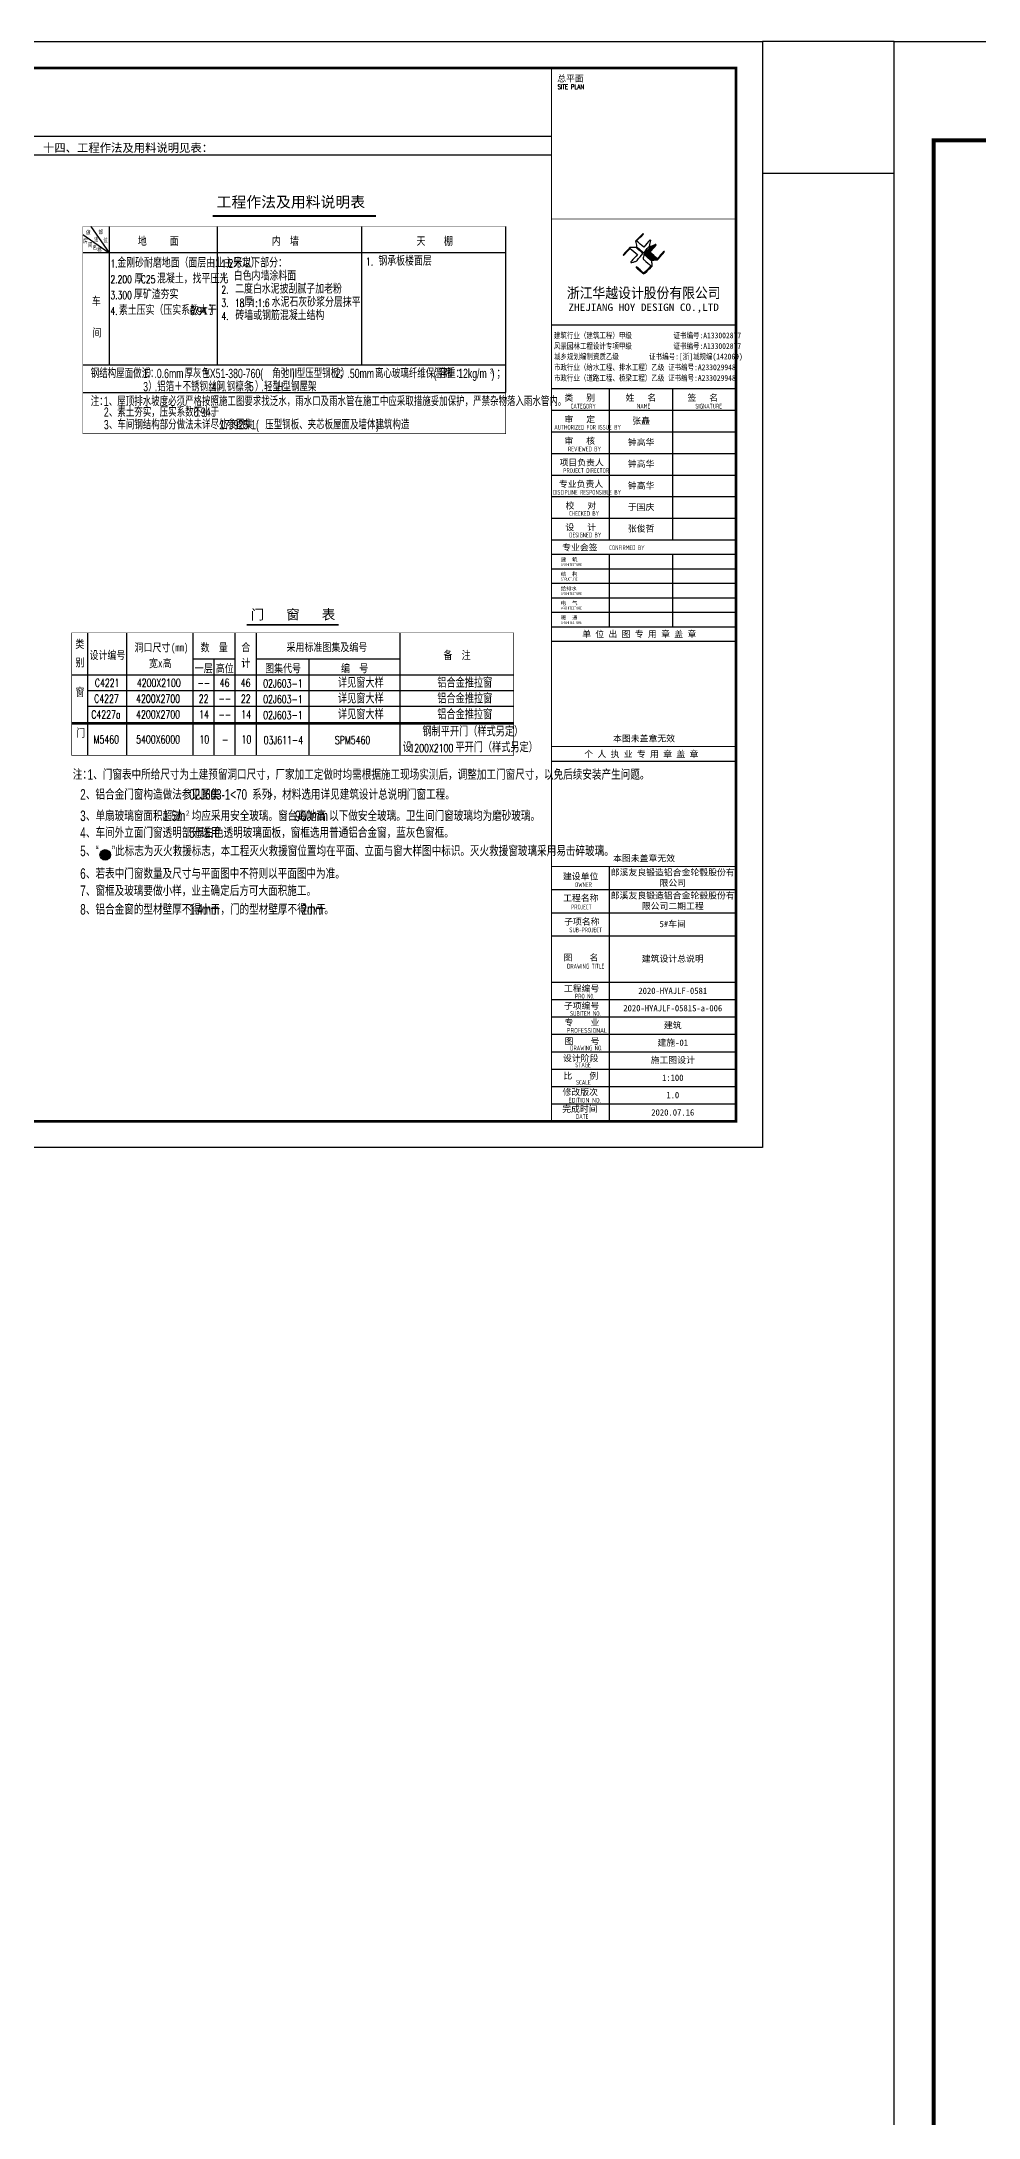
# Model space of a CAD drawing. Extents: x 14591016 to 15383666, y -730593 to -510197.
# Drawn here: x 14649061 to 14684617, y -651768 to -572943 of the extents above; entities that cross this region are included whole.
import ezdxf
from ezdxf.enums import TextEntityAlignment as Align

# ---------------------------------------------------------------- set-up
doc = ezdxf.new("R2010")
doc.units = 0
doc.header["$LTSCALE"] = 1000
doc.header["$MEASUREMENT"] = 0
for name, color, linetype in [('PUB_DIM', 3, 'Continuous'), ('PUB_TEXT', 7, 'Continuous'), ('PUB_TITLE', 4, 'Continuous'), ('TK', 4, 'Continuous'), ('表格', 7, 'Continuous')]:
    doc.layers.add(name, color=color, linetype=linetype)
doc.styles.add('-宋体', font='', dxfattribs={"width": 0.8})
doc.styles.add('_TCH_LABEL', font='COMPLEX', dxfattribs={"bigfont": 'GBCBIG'})
doc.styles.add('HT', font='simhei.ttf', dxfattribs={"width": 0.8})
doc.styles.add('ROMANS', font='romans', dxfattribs={"width": 0.65, "height": 231.275})
doc.styles.add('TSSD_REIN', font='tssdeng.shx', dxfattribs={"width": 0.7, "bigfont": 'tssdchn.shx'})
doc.styles.add('YAYA', font='', dxfattribs={"width": 0.8, "height": 1})
doc.styles.add('图签宋体', font='', dxfattribs={"height": 300})
doc.styles.add('图签黑体', font='simhei.ttf', dxfattribs={"height": 550})
doc.styles.add('设计说明', font='!TSSDENG', dxfattribs={"width": 0.7, "bigfont": '!HZTXT'})
doc.styles.add('黑体', font='simhei.ttf')
doc.styles.get('-宋体').set_extended_font_data('SimSun')
doc.styles.get('YAYA').set_extended_font_data('SimSun')
doc.styles.get('图签宋体').set_extended_font_data('NSimSun')

# ---------------------------------------------------------------- blocks, each defined once
blk = doc.blocks.new('A$C053D6479')
at = {"layer": 'PUB_TITLE'}
h = blk.add_hatch(color=256, dxfattribs=at)
h.dxf.hatch_style = 1
edge = h.paths.add_edge_path()
edge.add_spline(control_points=[(1026, 827), (1105, 920), (1188, 1008), (1266, 1102)], knot_values=[13, 13, 13, 13, 14, 14, 14, 14], degree=3, periodic=0)
edge.add_spline(control_points=[(1266, 1102), (1258, 1111), (1249, 1119), (1239, 1116)], knot_values=[12, 12, 12, 12, 13, 13, 13, 13], degree=3, periodic=0)
edge.add_spline(control_points=[(1239, 1116), (1210, 1107), (1179, 1092), (1144, 1077)], knot_values=[11, 11, 11, 11, 12, 12, 12, 12], degree=3, periodic=0)
edge.add_spline(control_points=[(1144, 1077), (1109, 1063), (1069, 1053), (1047, 1038)], knot_values=[10, 10, 10, 10, 11, 11, 11, 11], degree=3, periodic=0)
edge.add_spline(control_points=[(1047, 1038), (1028, 1026), (1007, 992), (991, 972)], knot_values=[9, 9, 9, 9, 10, 10, 10, 10], degree=3, periodic=0)
edge.add_spline(control_points=[(991, 972), (942, 913), (899, 868), (849, 810)], knot_values=[8, 8, 8, 8, 9, 9, 9, 9], degree=3, periodic=0)
edge.add_spline(control_points=[(849, 810), (842, 801), (822, 776), (822, 775)], knot_values=[7, 7, 7, 7, 8, 8, 8, 8], degree=3, periodic=0)
edge.add_spline(control_points=[(822, 775), (823, 771), (848, 752), (859, 744)], knot_values=[6, 6, 6, 6, 7, 7, 7, 7], degree=3, periodic=0)
edge.add_spline(control_points=[(859, 744), (949, 670), (1035, 592), (1122, 521)], knot_values=[5, 5, 5, 5, 6, 6, 6, 6], degree=3, periodic=0)
edge.add_spline(control_points=[(1122, 521), (1153, 527), (1185, 530), (1217, 533)], knot_values=[4, 4, 4, 4, 5, 5, 5, 5], degree=3, periodic=0)
edge.add_spline(control_points=[(1217, 533), (1246, 535), (1293, 532), (1316, 542)], knot_values=[3, 3, 3, 3, 4, 4, 4, 4], degree=3, periodic=0)
edge.add_spline(control_points=[(1316, 542), (1327, 547), (1338, 565), (1349, 579)], knot_values=[2, 2, 2, 2, 3, 3, 3, 3], degree=3, periodic=0)
edge.add_spline(control_points=[(1349, 579), (1423, 670), (1507, 759), (1572, 848)], knot_values=[1, 1, 1, 1, 2, 2, 2, 2], degree=3, periodic=0)
edge.add_spline(control_points=[(1572, 848), (1564, 852), (1561, 861), (1551, 862)], knot_values=[0, 0, 0, 0, 1, 1, 1, 1], degree=3, periodic=0)
edge.add_spline(control_points=[(1551, 862), (1469, 769), (1393, 671), (1310, 579)], knot_values=[15, 15, 15, 15, 16, 16, 16, 16], degree=3, periodic=0)
edge.add_spline(control_points=[(1310, 579), (1216, 662), (1118, 742), (1026, 827)], knot_values=[14, 14, 14, 14, 15, 15, 15, 15], degree=3, periodic=0)
at = {"layer": 'TK'}
for points, knots in [([(555, 949), (624, 891), (699, 833), (760, 773), (689, 691), (614, 604), (539, 517), (529, 505), (516, 487), (506, 482), (492, 475), (469, 472), (452, 467), (416, 456), (383, 448), (342, 438), (323, 433), (297, 422), (293, 440), (291, 452), (313, 470), (322, 480), (400, 566), (477, 652), (553, 736), (460, 815), (366, 894), (270, 970), (183, 883), (101, 791), (16, 703), (-18, 714), (9, 735), (28, 755), (103, 838), (192, 930), (266, 1005), (319, 1009), (387, 1005), (442, 1007), (456, 1008), (472, 1011), (485, 1007), (507, 1000), (534, 967), (555, 949)], [0, 0, 0, 0, 1, 1, 1, 2, 2, 2, 3, 3, 3, 4, 4, 4, 5, 5, 5, 6, 6, 6, 7, 7, 7, 8, 8, 8, 9, 9, 9, 10, 10, 10, 11, 11, 11, 12, 12, 12, 13, 13, 13, 14, 14, 14, 15, 15, 15, 15]), ([(1031, 1298), (1066, 1286), (1054, 1262), (1045, 1224), (1036, 1188), (1031, 1158), (1024, 1121), (1020, 1104), (1017, 1085), (1012, 1071), (1004, 1052), (976, 1026), (956, 1003), (906, 946), (866, 899), (814, 839), (806, 829), (789, 806), (787, 806), (777, 804), (728, 856), (719, 864), (651, 922), (580, 978), (514, 1036), (509, 1106), (488, 1176), (479, 1247), (570, 1343), (663, 1436), (758, 1526), (764, 1523), (768, 1518), (774, 1515), (693, 1422), (599, 1343), (520, 1249), (607, 1171), (698, 1096), (789, 1021), (874, 1109), (950, 1206), (1031, 1298)], [0, 0, 0, 0, 1, 1, 1, 2, 2, 2, 3, 3, 3, 4, 4, 4, 5, 5, 5, 6, 6, 6, 7, 7, 7, 8, 8, 8, 9, 9, 9, 10, 10, 10, 11, 11, 11, 12, 12, 12, 13, 13, 13, 14, 14, 14, 14]), ([(1551, 862), (1561, 861), (1564, 852), (1572, 848), (1507, 759), (1423, 670), (1349, 579), (1338, 565), (1327, 547), (1316, 542), (1293, 532), (1246, 535), (1217, 533), (1185, 530), (1153, 527), (1122, 521), (1035, 592), (949, 670), (859, 744), (848, 752), (823, 771), (822, 775), (822, 776), (842, 801), (849, 810), (899, 868), (942, 913), (991, 972), (1007, 992), (1028, 1026), (1047, 1038), (1069, 1053), (1109, 1063), (1144, 1077), (1179, 1092), (1210, 1107), (1239, 1116), (1249, 1119), (1258, 1111), (1266, 1102), (1188, 1008), (1105, 920), (1026, 827), (1118, 742), (1216, 662), (1310, 579), (1393, 671), (1469, 769), (1551, 862)], [0, 0, 0, 0, 1, 1, 1, 2, 2, 2, 3, 3, 3, 4, 4, 4, 5, 5, 5, 6, 6, 6, 7, 7, 7, 8, 8, 8, 9, 9, 9, 10, 10, 10, 11, 11, 11, 12, 12, 12, 13, 13, 13, 14, 14, 14, 15, 15, 15, 16, 16, 16, 16]), ([(1097, 490), (1100, 425), (1106, 361), (1107, 294), (1018, 207), (925, 121), (830, 33), (818, 21), (800, 0), (787, 0), (768, -1), (725, 49), (712, 60), (662, 103), (616, 143), (568, 186), (545, 207), (518, 224), (499, 250), (501, 259), (511, 261), (516, 267), (609, 192), (696, 111), (785, 33), (883, 118), (977, 208), (1070, 298), (992, 373), (892, 456), (803, 534), (791, 544), (768, 561), (766, 569), (761, 588), (776, 634), (780, 655), (785, 690), (788, 721), (795, 746), (897, 661), (998, 576), (1097, 490)], [0, 0, 0, 0, 1, 1, 1, 2, 2, 2, 3, 3, 3, 4, 4, 4, 5, 5, 5, 6, 6, 6, 7, 7, 7, 8, 8, 8, 9, 9, 9, 10, 10, 10, 11, 11, 11, 12, 12, 12, 13, 13, 13, 14, 14, 14, 14])]:
    blk.add_open_spline(points, degree=3, knots=knots, dxfattribs=at)
blk = doc.blocks.new('GeYuanFrame_77511424', base_point=(18.76, 4.34))
at = {"layer": 'PUB_TITLE'}
for points in [[(554.76, 235.14), (554.76, 292.54)], [(578.76, 235.14), (578.76, 292.54)], [(554.76, 202.14), (554.76, 229.64)], [(578.76, 202.14), (578.76, 229.64)], [(554.76, 14.34), (554.76, 111.14)]]:
    blk.add_lwpolyline(points, dxfattribs=at)
at = {"layer": 'TK'}
for p, q in [((43.76, 414.34), (602.76, 414.34)), ((532.76, 316.74), (602.76, 316.74)), ((532.76, 284.34), (602.76, 284.34)), ((532.76, 276.14), (602.76, 276.14)), ((532.76, 267.94), (602.76, 267.94)), ((532.76, 259.74), (602.76, 259.74)), ((532.76, 251.54), (602.76, 251.54)), ((532.76, 243.34), (602.76, 243.34)), ((532.76, 235.14), (602.76, 235.14)), ((532.76, 235.14), (602.76, 235.14)), ((532.76, 102.34), (602.76, 102.34)), ((532.76, 93.54), (602.76, 93.54)), ((532.76, 84.74), (554.76, 84.74)), ((532.76, 84.74), (602.76, 84.74)), ((532.76, 67.18), (602.76, 67.18)), ((532.76, 67.14), (602.76, 67.14)), ((532.76, 60.58), (602.76, 60.58)), ((532.76, 53.98), (602.76, 53.98)), ((532.76, 47.38), (602.76, 47.38)), ((532.76, 40.78), (602.76, 40.78)), ((532.76, 34.18), (602.76, 34.18)), ((532.76, 27.58), (602.76, 27.58)), ((532.76, 20.98), (602.76, 20.98)), ((532.76, 14.34), (602.76, 14.34))]:
    blk.add_line(p, q, dxfattribs=at)
for points in [[(18.76, 424.34), (612.76, 424.34), (612.76, 4.34), (18.76, 4.34), (18.76, 424.34)], [(532.76, 292.54), (602.76, 292.54)], [(532.76, 235.14), (602.76, 235.14)], [(532.76, 229.64), (602.76, 229.64)], [(532.76, 224.14), (602.76, 224.14)], [(532.76, 218.64), (602.76, 218.64)], [(532.76, 213.14), (602.76, 213.14)], [(532.76, 207.64), (602.76, 207.64)], [(532.76, 202.14), (602.76, 202.14)], [(532.76, 196.64), (602.76, 196.64)], [(532.76, 151.14), (602.76, 151.14)]]:
    blk.add_lwpolyline(points, dxfattribs=at)
at = {"layer": 'TK', "const_width": 1}
blk.add_lwpolyline([(602.76, 414.34), (43.76, 414.34), (43.76, 14.34), (602.76, 14.34)], close=True, dxfattribs=at)
at = {"layer": 'TK'}
for points, const_width in [([(532.76, 414.34), (532.76, 14.34)], 0.4), ([(532.76, 356.95), (602.76, 356.95)], 0.35), ([(532.76, 292.54), (602.76, 292.54)], 0.35), ([(532.76, 292.54), (602.76, 292.54)], 0.35), ([(532.76, 235.14), (602.76, 235.14)], 0.35), ([(532.76, 202.14), (602.76, 202.14)], 0.35), ([(532.76, 156.64), (602.76, 156.64)], 0.35), ([(532.76, 111.14), (602.76, 111.14)], 0.35), ([(532.76, 67.18), (602.76, 67.18)], 0.35)]:
    blk.add_lwpolyline(points, dxfattribs=dict(at, const_width=const_width))
at = {"layer": 'PUB_TITLE', "xscale": 0.01000000000021828, "yscale": 0.01000000000021828, "zscale": 0.01}
blk.add_blockref('A$C053D6479', (559.86, 336.08), dxfattribs=at)
at = {"layer": 'TK', "style": '图签宋体'}
for s, height, p in [('总平面', 2.4, (534.9, 409.1)), ('类   别', 2.4, (537.65, 287.9)), ('姓   名', 2.4, (560.87, 287.9)), ('签   名', 2.4, (584.35, 287.9)), ('审   定', 2.4, (537.65, 279.7)), ('审   核', 2.4, (537.65, 271.5)), ('项目负责人', 2.4, (535.8, 263.3)), ('专业负责人', 2.4, (535.56, 255.1)), ('校   对', 2.4, (538.06, 246.9)), ('设   计', 2.4, (538.03, 238.7)), ('专业会签', 2.4, (536.79, 231.05)), ('结  构', 1.44, (536.28, 221.42)), ('建  筑', 1.44, (536.28, 226.92)), ('给排水', 1.44, (536.28, 215.92)), ('暖  通', 1.44, (536.28, 204.92)), ('电  气', 1.44, (536.28, 210.42)), ('单 位 出 图 专 用 章 盖 章', 2.4, (544.39, 198.16)), ('本图未盖章无效', 2.4, (556.1, 158.51)), ('个 人 执 业 专 用 章 盖 章', 2.4, (545.19, 152.58)), ('本图未盖章无效', 2.4, (556.1, 113.01)), ('建设单位', 2.4, (537.06, 106.14)), ('工程名称', 2.4, (537.14, 97.93)), ('子项名称', 2.4, (537.52, 88.95)), ('图    名', 2.4, (537.3, 75.3)), ('工程编号', 2.4, (537.44, 63.58)), ('子项编号', 2.4, (537.44, 57)), ('专    业', 2.4, (537.68, 50.69)), ('设计阶段', 2.4, (537.12, 37.12)), ('图    号', 2.4, (537.69, 43.58)), ('比    例', 2.4, (537.26, 30.44)), ('修改版次', 2.4, (536.91, 24.22)), ('完成时间', 2.4, (536.79, 17.83))]:
    blk.add_text(s, height=height, dxfattribs=at).set_placement(p)
at = {"layer": 'TK'}
for s, height, style, width, p in [('SITE PLAN', 1.697, 'ROMANS', 0.76, (535.02, 406.31)), ('建筑行业（建筑工程）甲级           证书编号:A133002877', 2.2, '-宋体', 0.8, (533.67, 311.64)), ('风景园林工程设计专项甲级           证书编号:A133002877', 2.2, '-宋体', 0.8, (533.67, 307.62)), ('城乡规划编制资质乙级        证书编号:[浙]城规编(142069)', 2.2, '-宋体', 0.8, (533.67, 303.63)), ('市政行业（给水工程、排水工程）乙级 证书编号:A233029948', 2.2, '-宋体', 0.8, (533.67, 299.55)), ('市政行业（道路工程、桥梁工程）乙级 证书编号:A233029948', 2.2, '-宋体', 0.8, (533.67, 295.5)), ('CATEGORY', 1.8, 'TSSD_REIN', 0.7, (539.99, 284.98)), ('NAME', 1.8, 'TSSD_REIN', 0.7, (565.18, 284.98)), ('SIGNATURE', 1.8, 'TSSD_REIN', 0.7, (587.34, 284.98)), ('AUTHORIZED FOR ISSUE BY', 1.8, 'TSSD_REIN', 0.7, (533.79, 276.98)), ('REVIEWED BY', 1.8, 'TSSD_REIN', 0.7, (539.03, 268.72)), ('PROJECT DIRECTOR', 1.8, 'TSSD_REIN', 0.7, (537.22, 260.55)), ('DISCIPLINE RESPONSIBLE BY', 1.8, 'TSSD_REIN', 0.7, (533.25, 252.28)), ('CHECKED BY', 1.8, 'TSSD_REIN', 0.7, (539.42, 244.25)), ('DESIGNED BY', 1.8, 'TSSD_REIN', 0.7, (539.43, 236.08)), ('CONFIRMED BY', 1.8, 'TSSD_REIN', 0.7, (554.61, 231.23)), ('ARCHITECTURE', 1.08, 'TSSD_REIN', 0.7, (536.32, 225.15)), ('STRUCTURE', 1.08, 'TSSD_REIN', 0.7, (536.32, 219.65)), ('ARCHITECTURE', 1.08, 'TSSD_REIN', 0.7, (536.32, 214.15)), ('ARCHITECTURE', 1.08, 'TSSD_REIN', 0.7, (536.32, 208.65)), ('ARCHITECTURE', 1.08, 'TSSD_REIN', 0.7, (536.32, 203.15)), ('OWNER', 1.8, 'TSSD_REIN', 0.7, (541.65, 103.29)), ('PROJECT', 1.8, 'TSSD_REIN', 0.7, (540.19, 94.83)), ('SUB-PROJECT', 1.8, 'TSSD_REIN', 0.7, (539.53, 86.11)), ('DRAWING TITLE', 1.8, 'TSSD_REIN', 0.7, (538.64, 72.34)), ('SUBITEM NO.', 1.8, 'TSSD_REIN', 0.7, (539.82, 54.39)), ('PRO N0.', 1.8, 'TSSD_REIN', 0.7, (541.68, 60.96)), ('PROFESSIONAL', 1.8, 'TSSD_REIN', 0.8, (538.55, 47.95)), ('DRAWING NO.', 1.8, 'TSSD_REIN', 0.7, (539.86, 41.26)), ('STAGE', 1.8, 'TSSD_REIN', 0.7, (541.76, 34.84)), ('SCALE', 1.8, 'TSSD_REIN', 0.7, (542.05, 28.23)), ('EDITION NO.', 1.8, 'TSSD_REIN', 0.8, (539.2, 21.45)), ('DATE', 1.8, 'TSSD_REIN', 0.7, (542, 15.26))]:
    blk.add_text(s, height=height, dxfattribs=dict(at, style=style, width=width)).set_placement(p)
for s, height, style, width, p in [('浙江华越设计股份有限公司', 3.96, 'HT', 0.9, (567.74, 328.97)), ('ZHEJIANG HOY DESIGN CO.,LTD', 2.8, '图签黑体', 1.11, (567.73, 323.1))]:
    blk.add_text(s, height=height, dxfattribs=dict(at, style=style, width=width)).set_placement(p, align=Align.MIDDLE)
at = {"layer": 'TK', "char_height": 2.4, "attachment_point": 5, "style": '图签宋体'}
for s, insert, width in [('张矗', (566.76, 280.21), 24), ('钟高华', (566.76, 272.04), 24), ('钟高华', (566.76, 263.84), 24), ('钟高华', (566.76, 255.57), 24), ('于国庆', (566.76, 247.44), 24), ('张俊哲', (566.76, 239.24), 24), ('郎溪友良锻造铝合金轮毂股份有限公司', (578.76, 106.74), 48), ('郎溪友良锻造铝合金轮毂股份有限公司二期工程', (578.76, 97.94), 48), ('5#车间', (578.76, 89.14), 48), ('建筑设计总说明', (578.76, 75.94), 48), ('2020-HYAJLF-0581', (578.76, 63.88), 48), ('2020-HYAJLF-0581S-a-006', (578.76, 57.28), 48), ('建筑', (578.76, 50.68), 48), ('建施-01', (578.76, 44.08), 48), ('施工图设计', (578.76, 37.48), 48), ('1:100', (578.76, 30.88), 48), ('1.0', (578.76, 24.28), 48), ('2020.07.16', (578.76, 17.69), 48)]:
    blk.add_mtext(s, dxfattribs=dict(at, insert=insert, width=width))
blk = doc.blocks.new('GeYuanFrame_46685588', base_point=(20.09, 4.53))
at = {"layer": 'TK'}
blk.add_lwpolyline([(20.09, 4.53), (20.09, 598.53), (1071.09, 598.53), (1071.09, 4.53)], close=True, dxfattribs=at)
at = {"layer": 'TK', "const_width": 1}
blk.add_lwpolyline([(45.09, 588.53), (1061.09, 588.53), (1061.09, 14.53), (45.09, 14.53)], close=True, dxfattribs=at)

msp = doc.modelspace()

# ---------------------------------------------------------------- hatches: boundary and pattern name
h = msp.add_hatch(color=1)
edge = h.paths.add_edge_path()
edge.add_arc((14651477, -603827.7), 200, 0, 360)

# ---------------------------------------------------------------- linework, layer by layer
for p, q in [((14650928, -579966.8), (14651628, -580966.8)), ((14651628, -579966.8), (14651628, -585217.3)), ((14655726.3, -579966.8), (14655726.3, -585217.3)), ((14661197.3, -579966.8), (14661197.3, -585217.3)), ((14666673.3, -579966.8), (14666673.3, -586274.5)), ((14650628, -580266.8), (14651628, -580966.8)), ((14650628, -585217.3), (14666673.3, -585217.3)), ((14650801.3, -595394.4), (14650801.3, -600044.4)), ((14652301.3, -600044.4), (14652301.3, -595394.4)), ((14654801.3, -595409.4), (14654801.3, -600044.4)), ((14656401.3, -595399.5), (14656401.3, -600044.4)), ((14657201.3, -595394.4), (14657201.3, -600044.4)), ((14662657.3, -595394.4), (14662657.3, -600044.4)), ((14656401.3, -596394.4), (14654801.3, -596394.4)), ((14655601.3, -596394.4), (14655601.3, -600044.4)), ((14655601.3, -596394.4), (14655601.3, -600044.4)), ((14655601.3, -596394.4), (14655601.3, -600044.4)), ((14655601.3, -596394.4), (14655601.3, -600044.4)), ((14656401.3, -596394.4), (14656401.3, -600044.4)), ((14662657.3, -596394.4), (14657201.3, -596394.4)), ((14659201.3, -596394.4), (14659201.3, -600044.4)), ((14650201.3, -596994.4), (14666977.3, -596994.4)), ((14666977.3, -597594.4), (14650801.3, -597594.4)), ((14666977.3, -598194.4), (14650801.3, -598194.4)), ((14650201.3, -598794.4), (14666977.3, -598794.4)), ((14650201.3, -598844.4), (14666977.3, -598844.4))]:
    msp.add_line(p, q)
at = {"ltscale": 0.5}
msp.add_lwpolyline([(14676416.1, -572942.5), (14676416.1, -577942.5), (14681416.1, -577942.5), (14681416.1, -572942.5)], close=True, dxfattribs=at)
msp.add_lwpolyline([(14650628, -586274.5), (14666673.3, -586274.5)])
at = {"const_width": 20}
msp.add_lwpolyline([(14666977.3, -600044.4), (14666977.3, -595394.4), (14650201.3, -595394.4), (14650201.3, -600044.4)], close=True, dxfattribs=at)
at = {"color": 1}
msp.add_circle((14651477, -603827.7), 200, dxfattribs=at)
at = {"layer": 'Defpoints', "color": 251}
for p, q in [((14619516.1, -576542.5), (14668416.1, -576542.5)), ((14619516.1, -577242.5), (14668416.1, -577242.5))]:
    msp.add_line(p, q, dxfattribs=at)
at = {"layer": 'PUB_DIM', "const_width": 70}
for points in [[(14655550.7, -579566.3), (14661750.7, -579566.3)], [(14656839.3, -595091.2), (14660339.3, -595091.2)]]:
    msp.add_lwpolyline(points, dxfattribs=at)
at = {"layer": '表格'}
msp.add_line((14666673.3, -580966.8), (14650628, -580966.8), dxfattribs=at)
at = {"layer": '表格', "const_width": 20}
msp.add_lwpolyline([(14650628, -579966.8), (14666673.3, -579966.8), (14666673.3, -587829.3), (14650628, -587829.3)], close=True, dxfattribs=at)

# ---------------------------------------------------------------- block references
at = {"xscale": 100, "yscale": 100, "zscale": 100}
msp.add_blockref('GeYuanFrame_77511424', (14617016.1, -614942.5), dxfattribs=at)
at = {"xscale": 150, "yscale": 150, "zscale": 150, "rotation": 270}
msp.add_blockref('GeYuanFrame_46685588', (14681416.1, -572942.5), dxfattribs=at)

# ---------------------------------------------------------------- texts
at = {"layer": 'PUB_TEXT', "color": 4, "style": '黑体'}
for s, height, p in [('十四、工程作法及用料说明见表：', 315.443, (14649116.1, -577137.2)), ('工程作法及用料说明表', 413.08, (14655704.6, -579241.3)), ('门', 375.5, (14656994.4, -594887.1)), ('窗', 375.5, (14658344.6, -594887.1)), ('表', 375.5, (14659694.8, -594887.1))]:
    msp.add_text(s, height=height, dxfattribs=at).set_placement(p)
at = {"layer": 'PUB_TEXT', "color": 4}
for s, height, style, width, p in [('做', 151.9, 'YAYA', 0.8, (14650751, -580265.4)), ('部', 151.9, 'YAYA', 0.8, (14651218.2, -580246.8)), ('房', 151.9, 'YAYA', 0.8, (14650642.4, -580590.1)), ('间', 151.9, 'YAYA', 0.8, (14650820.2, -580740.1)), ('名', 151.9, 'YAYA', 0.8, (14650996, -580836.5)), ('法', 151.9, 'YAYA', 0.8, (14651050.2, -580536.3)), ('称', 151.9, 'YAYA', 0.8, (14651170.8, -580924.7)), ('位', 151.9, 'YAYA', 0.8, (14651405.4, -580563.7)), ('地', 303.8, 'YAYA', 0.8, (14652716.3, -580666.8)), ('面', 303.8, 'YAYA', 0.8, (14653926.1, -580666.8)), ('内', 303.8, 'YAYA', 0.8, (14657797.7, -580666.8)), ('墙', 303.8, 'YAYA', 0.8, (14658489, -580666.8)), ('天', 303.8, 'YAYA', 0.8, (14663292.3, -580666.8)), ('棚', 303.8, 'YAYA', 0.8, (14664329.3, -580666.8)), ('车', 303.8, 'YAYA', 0.8, (14650970.7, -582948.7)), ('间', 303.8, 'YAYA', 0.8, (14650992.3, -584148.7)), ('钢结构屋面做法：', 353.33, '设计说明', 0.7, (14650928, -585722.6)), ('1', 353.3, '设计说明', 0.7, (14652906.7, -585722.6)), ('）', 353.3, '设计说明', 0.7, (14653096.9, -585722.6)), ('.0.6mm', 353.33, '设计说明', 0.7, (14653344.3, -585722.6)), ('厚灰色', 353.33, '设计说明', 0.7, (14654485.8, -585722.6)), ('YX51-380-760(', 353.333, '设计说明', 0.7, (14655227.8, -585722.6)), ('角弛Ⅲ', 353.33, '设计说明', 0.7, (14657815.3, -585722.6)), (')', 353.3, '设计说明', 0.7, (14658557.3, -585722.6)), ('型压型钢板；', 353.33, '设计说明', 0.7, (14658747.5, -585722.6)), ('2', 353.3, '设计说明', 0.7, (14660231.5, -585722.6)), ('）', 353.3, '设计说明', 0.7, (14660421.8, -585722.6)), ('.50mm', 353.33, '设计说明', 0.7, (14660669.1, -585722.6)), ('离心玻璃纤维保温棉', 353.33, '设计说明', 0.7, (14661715.5, -585722.6)), ('(', 353.3, '设计说明', 0.7, (14663941.5, -585722.6)), ('容重：', 353.33, '设计说明', 0.7, (14664131.8, -585722.6)), ('12kg/m', 353.33, '设计说明', 0.7, (14664873.8, -585722.6)), ('3', 176.7, '设计说明', 0.7, (14666072.4, -585546)), (')', 353.3, '设计说明', 0.7, (14666139, -585722.6)), ('；', 353.3, '设计说明', 0.7, (14666329.3, -585722.6)), ('注：', 353.33, '设计说明', 0.7, (14650928, -586784.1)), ('1', 353.3, '设计说明', 0.7, (14651422.7, -586784.1)), ('、屋顶排水坡度必须严格按照施工图要求找泛水，雨水口及雨水管在施工中应采取措施妥加保护，严禁杂物落入雨水管内。', 353.333, '设计说明', 0.7, (14651612.9, -586784.1)), ('3', 353.3, '设计说明', 0.7, (14652918.6, -586222.6)), ('）', 353.3, '设计说明', 0.7, (14653108.9, -586222.6)), ('.', 353.3, '设计说明', 0.7, (14653356.2, -586222.6)), ('铝箔＋不锈钢丝网', 353.33, '设计说明', 0.7, (14653451.3, -586222.6)), (';4', 353.33, '设计说明', 0.7, (14655430, -586222.6)), ('）', 353.3, '设计说明', 0.7, (14655753.4, -586222.6)), ('.', 353.3, '设计说明', 0.7, (14656000.7, -586222.6)), ('钢檩条', 353.33, '设计说明', 0.7, (14656095.9, -586222.6)), (';5', 353.33, '设计说明', 0.7, (14656837.9, -586222.6)), ('）', 353.3, '设计说明', 0.7, (14657161.3, -586222.6)), ('.', 353.3, '设计说明', 0.7, (14657408.6, -586222.6)), ('轻型', 353.33, '设计说明', 0.7, (14657503.8, -586222.6)), ('H', 353.3, '设计说明', 0.7, (14657998.4, -586222.6)), ('型钢屋架', 353.33, '设计说明', 0.7, (14658207.7, -586222.6)), ('2', 353.3, '设计说明', 0.7, (14651426.6, -587191.7)), ('、素土夯实，压实系数不小于', 353.333, '设计说明', 0.7, (14651616.8, -587191.7)), ('0.94', 353.33, '设计说明', 0.7, (14654832.2, -587191.7)), ('。', 353.3, '设计说明', 0.7, (14655498.1, -587191.7)), ('3', 353.3, '设计说明', 0.7, (14651426.6, -587667.3)), ('、车间钢结构部分做法未详尽处参图集', 353.333, '设计说明', 0.7, (14651616.8, -587667.3)), ('17J925-1(', 353.33, '设计说明', 0.7, (14655821.5, -587667.3)), ('压型钢板、夹芯板屋面及墙体建筑构造', 353.333, '设计说明', 0.7, (14657552.8, -587667.3)), (')', 353.3, '设计说明', 0.7, (14661757.5, -587667.3)), ('。', 353.3, '设计说明', 0.7, (14661947.8, -587667.3))]:
    msp.add_text(s, height=height, dxfattribs=dict(at, style=style, width=width)).set_placement(p)
at = {"layer": 'PUB_TEXT'}
for s, height, style, width, p in [('1.', 297.5, '_TCH_LABEL', 0.705882, (14651676.5, -581521.2)), ('1.2', 297.5, '_TCH_LABEL', 0.705882, (14655888.1, -581521.2)), ('1.', 297.5, '_TCH_LABEL', 0.705882, (14655888.1, -582016.4)), ('1.', 297.5, '_TCH_LABEL', 0.705882, (14661374.5, -581449.6)), ('2.200', 297.5, '_TCH_LABEL', 0.705882, (14651676.5, -582121.2)), ('3.300', 297.5, '_TCH_LABEL', 0.705882, (14651676.5, -582721.2)), ('C25', 297.5, '_TCH_LABEL', 0.705882, (14652832.3, -582121.2)), ('2.', 297.5, '_TCH_LABEL', 0.705882, (14655888.1, -582511.2)), ('4.', 297.5, '_TCH_LABEL', 0.705882, (14651676.5, -583321.2)), ('0.94', 297.5, '_TCH_LABEL', 0.705882, (14654699.7, -583321.2)), ('4.', 297.5, '_TCH_LABEL', 0.705882, (14655888.1, -583514.9)), ('3.', 297.5, '_TCH_LABEL', 0.705882, (14655888.1, -583014.9)), ('18', 297.5, '_TCH_LABEL', 0.705882, (14656398.1, -583014.9)), ('1:1:6', 297.5, '_TCH_LABEL', 0.705882, (14656993.8, -583014.9)), ('类', 303.8, 'YAYA', 0.8, (14650342.6, -595970.3)), ('洞口尺寸', 303.8, 'YAYA', 0.8, (14652589.3, -596101.9)), ('(mm)', 303.8, 'YAYA', 0.8, (14653971.9, -596101.9)), ('数', 303.8, 'YAYA', 0.8, (14655096.3, -596101.9)), ('量', 303.8, 'YAYA', 0.8, (14655787.6, -596101.9)), ('合', 303.8, 'YAYA', 0.8, (14656643.3, -596094.4)), ('采用标准图集及编号', 303.8, 'YAYA', 0.8, (14658358.9, -596094.4)), ('别', 303.8, 'YAYA', 0.8, (14650351.4, -596670.3)), ('设计编号', 303.8, 'YAYA', 0.8, (14650880.2, -596394.4)), ('宽', 303.8, 'YAYA', 0.8, (14653138.1, -596701.9)), ('x', 303.8, 'YAYA', 0.8, (14653483.8, -596701.9)), ('高', 303.8, 'YAYA', 0.8, (14653656.6, -596701.9)), ('一层', 303.8, 'YAYA', 0.8, (14654875.2, -596894.4)), ('高位', 303.8, 'YAYA', 0.8, (14655673.9, -596894.4)), ('计', 303.8, 'YAYA', 0.8, (14656642.6, -596694.4)), ('图集代号', 303.8, 'YAYA', 0.8, (14657544.4, -596894.4)), ('编', 303.8, 'YAYA', 0.8, (14660426.5, -596894.4)), ('号', 303.8, 'YAYA', 0.8, (14661117.8, -596894.4)), ('备', 303.8, 'YAYA', 0.8, (14664314.3, -596394.4)), ('注', 303.8, 'YAYA', 0.8, (14665005.6, -596394.4)), ('窗', 303.8, 'YAYA', 0.8, (14650350.7, -597794.4)), ('C4221', 306, '_TCH_LABEL', 0.705882, (14651083.3, -597447.4)), ('4200X2100', 306, '_TCH_LABEL', 0.705882, (14652677, -597447.4)), ('--', 306, '_TCH_LABEL', 0.705882, (14654975, -597447.4)), ('46', 306, '_TCH_LABEL', 0.705882, (14655821.3, -597447.4)), ('46', 306, '_TCH_LABEL', 0.705882, (14656621.3, -597447.4)), ('02J603-1', 306, '_TCH_LABEL', 0.705882, (14657472.7, -597469.4)), ('C4227', 306, '_TCH_LABEL', 0.705882, (14651057.6, -598047.4)), ('4200X2700', 306, '_TCH_LABEL', 0.705882, (14652651.3, -598047.4)), ('22', 306, '_TCH_LABEL', 0.705882, (14655026.4, -598047.4)), ('--', 306, '_TCH_LABEL', 0.705882, (14655775, -598047.4)), ('22', 306, '_TCH_LABEL', 0.705882, (14656626.4, -598047.4)), ('02J603-1', 306, '_TCH_LABEL', 0.705882, (14657472.7, -598069.4)), ('门', 303.8, 'YAYA', 0.8, (14650374.4, -599344.4)), ('C4227a', 306, '_TCH_LABEL', 0.705882, (14650949.6, -598647.4)), ('4200X2700', 306, '_TCH_LABEL', 0.705882, (14652651.3, -598647.4)), ('14', 306, '_TCH_LABEL', 0.705882, (14655041.9, -598647.4)), ('--', 306, '_TCH_LABEL', 0.705882, (14655775, -598647.4)), ('14', 306, '_TCH_LABEL', 0.705882, (14656641.9, -598647.4)), ('02J603-1', 306, '_TCH_LABEL', 0.705882, (14657472.7, -598669.4)), ('M5460', 306, '_TCH_LABEL', 0.705882, (14651037, -599597.4)), ('5400X6000', 306, '_TCH_LABEL', 0.705882, (14652651.3, -599597.4)), ('10', 306, '_TCH_LABEL', 0.705882, (14655052.1, -599597.4)), ('-', 306, '_TCH_LABEL', 0.705882, (14655908.7, -599597.4)), ('10', 306, '_TCH_LABEL', 0.705882, (14656652.1, -599597.4)), ('03J611-4', 306, '_TCH_LABEL', 0.705882, (14657488.1, -599619.4)), ('SPM5460', 306, '_TCH_LABEL', 0.705882, (14660193, -599619.4)), ('1200X2100', 306, '_TCH_LABEL', 0.705882, (14663022.5, -599924.4)), ('注：', 400, '设计说明', 0.7, (14650245.9, -600975.4)), ('1', 400, '设计说明', 0.7, (14650805.9, -600975.4)), ('、门窗表中所给尺寸为土建预留洞口尺寸，厂家加工定做时均需根据施工现场实测后，调整加工门窗尺寸，以免后续安装产生问题。', 400, '设计说明', 0.7, (14651021.2, -600975.4)), ('2', 400, '设计说明', 0.7, (14650528.1, -601730.9)), ('、铝合金门窗构造做法参见图集', 400, '设计说明', 0.7, (14650743.5, -601730.9)), ('02J603-1<70', 400, '设计说明', 0.7, (14654663.5, -601730.9)), ('系列', 400, '设计说明', 0.7, (14657054.2, -601730.9)), ('>', 400, '设计说明', 0.7, (14657614.2, -601730.9)), ('，材料选用详见建筑设计总说明门窗工程。', 400, '设计说明', 0.7, (14657829.6, -601730.9)), ('3', 400, '设计说明', 0.7, (14650528.1, -602543)), ('、单扇玻璃窗面积超过', 400, '设计说明', 0.7, (14650743.5, -602543)), ('1.5m', 400, '设计说明', 0.7, (14653684.6, -602543)), ('2', 200, '设计说明', 0.7, (14654546.1, -602343)), ('均应采用安全玻璃。窗台离地高', 400, '设计说明', 0.7, (14654762.6, -602543)), ('900mm', 400, '设计说明', 0.7, (14658682.6, -602543)), ('以下做安全玻璃。卫生间门窗玻璃均为磨砂玻璃。', 400, '设计说明', 0.7, (14659974.9, -602543)), ('4', 400, '设计说明', 0.7, (14650528.1, -603181.5)), ('、车间外立面门窗透明部分选用', 400, '设计说明', 0.7, (14650743.5, -603181.5)), ('5', 400, '设计说明', 0.7, (14654663.5, -603181.5)), ('厚白色透明玻璃面板，窗框选用普通铝合金窗，蓝灰色窗框。', 400, '设计说明', 0.7, (14654878.8, -603181.5)), ('5', 400, '设计说明', 0.7, (14650528.1, -603876.6)), ('、“', 400, '设计说明', 0.7, (14650743.5, -603876.6)), ('”此标志为灭火救援标志，本工程灭火救援窗位置均在平面、立面与窗大样图中标识。灭火救援窗玻璃采用易击碎玻璃。', 400, '设计说明', 0.7, (14651726.8, -603876.6)), ('6', 400, '设计说明', 0.7, (14650528.1, -604735.9)), ('、若表中门窗数量及尺寸与平面图中不符则以平面图中为准。', 400, '设计说明', 0.7, (14650743.5, -604735.9)), ('7', 400, '设计说明', 0.7, (14650528.1, -605387.1)), ('、窗框及玻璃要做小样，业主确定后方可大面积施工。', 400, '设计说明', 0.7, (14650743.5, -605387.1)), ('8', 400, '设计说明', 0.7, (14650528.1, -606095.4)), ('、铝合金窗的型材壁厚不得小于', 400, '设计说明', 0.7, (14650743.5, -606095.4)), ('1.4mm', 400, '设计说明', 0.7, (14654663.5, -606095.4)), ('，门的型材壁厚不得小于', 400, '设计说明', 0.7, (14655848.1, -606095.4)), ('2mm', 400, '设计说明', 0.7, (14658928.1, -606095.4)), ('。', 400, '设计说明', 0.7, (14659789.6, -606095.4))]:
    msp.add_text(s, height=height, dxfattribs=dict(at, style=style, width=width)).set_placement(p)
at = {"layer": 'PUB_TEXT', "style": '_TCH_LABEL'}
for s, height, p in [('金刚砂耐磨地面（面层由业主另定）', 337.589, (14651936.5, -581521.2)), ('米以下部分：', 337.59, (14656348.1, -581521.2)), ('白色内墙涂料面', 337.59, (14656358.1, -582016.4)), ('钢承板楼面层', 337.59, (14661844.5, -581449.6)), ('厚矿渣夯实', 337.59, (14652566.5, -582721.2)), ('厚', 337.6, (14652586.5, -582121.2)), ('混凝土，找平压光', 337.59, (14653442.3, -582121.2)), ('二度白水泥披刮腻子加老粉', 337.589, (14656408.1, -582511.2)), ('素土压实（压实系数大于', 337.589, (14651996.5, -583321.2)), ('）', 337.6, (14655419.7, -583321.2)), ('砖墙或钢筋混凝土结构', 337.59, (14656418.1, -583514.9)), ('厚', 337.6, (14656748.1, -583014.9)), ('水泥石灰砂浆分层抹平', 337.59, (14657793.8, -583014.9)), ('详见窗大样', 347.23, (14660310.6, -597474.4)), ('铝合金推拉窗', 347.23, (14664082, -597474.4)), ('详见窗大样', 347.23, (14660310.6, -598074.4)), ('铝合金推拉窗', 347.23, (14664082, -598074.4)), ('详见窗大样', 347.23, (14660310.6, -598674.4)), ('钢制平开门（样式另定）', 347.234, (14663517.6, -599324.4)), ('铝合金推拉窗', 347.23, (14664082, -598674.4)), ('设', 347.2, (14662769.7, -599924.4)), ('平开门（样式另定）', 347.23, (14664771.1, -599924.4))]:
    msp.add_text(s, height=height, dxfattribs=at).set_placement(p)

doc.saveas('drawing.dxf')
